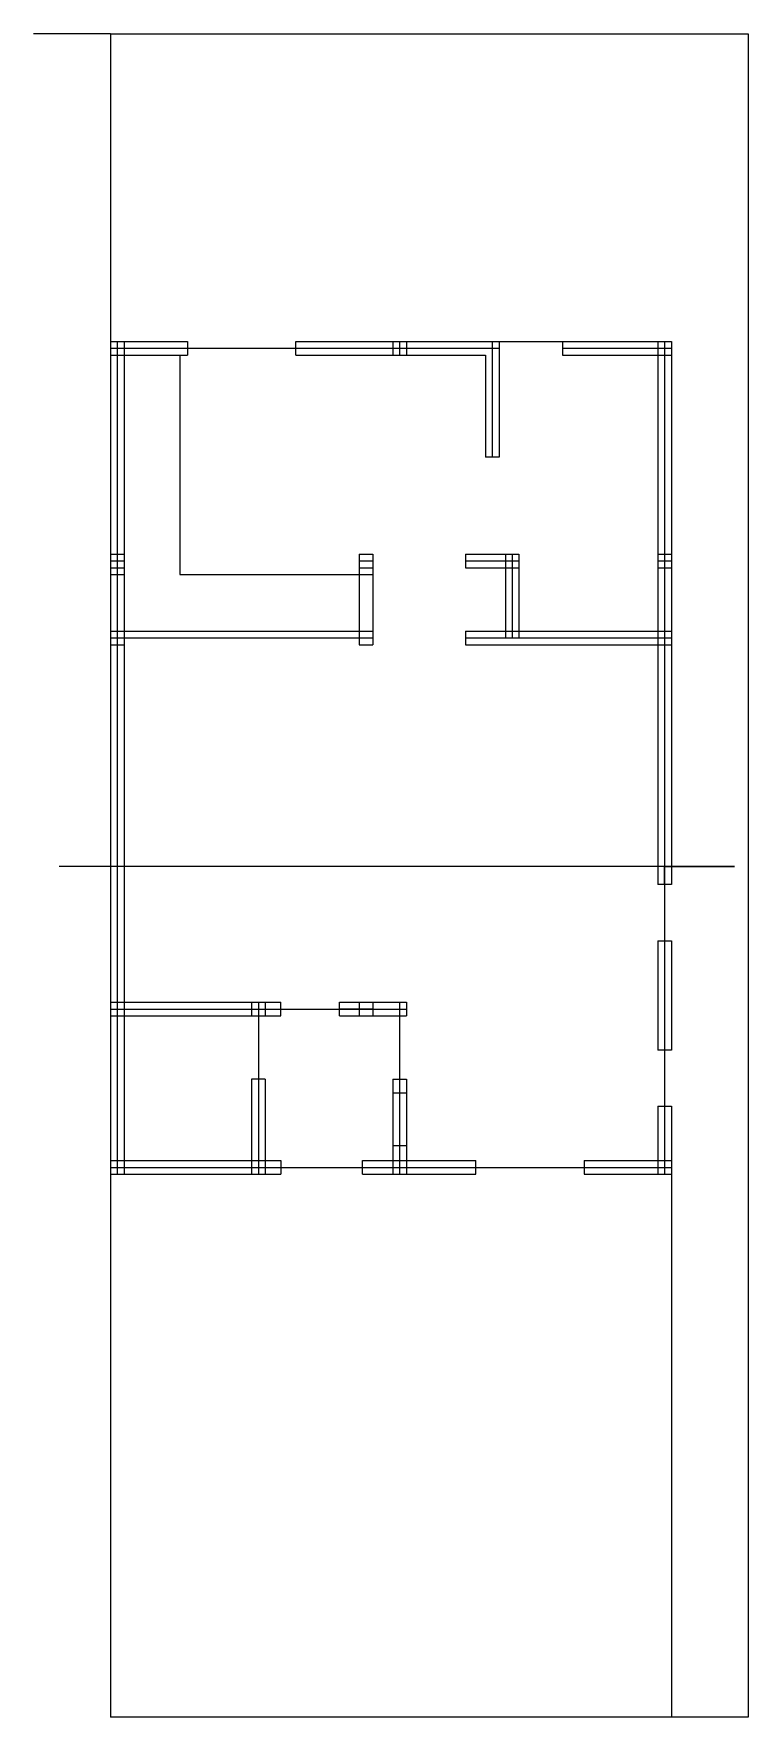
# Model space of a CAD drawing. Header units: metres. Extents: x 18.1 to 26, y 140.5 to 159.1.
import ezdxf

# ---------------------------------------------------------------- set-up
doc = ezdxf.new("R2010")
doc.units = ezdxf.units.M
doc.header["$MEASUREMENT"] = 0

msp = doc.modelspace()

# ---------------------------------------------------------------- linework, layer by layer
for p, q in [((18.982, 159.105), (18.132, 159.105)), ((18.982, 159.105), (18.982, 140.505)), ((18.982, 159.105), (26.032, 159.105)), ((26.032, 159.105), (26.032, 140.505)), ((18.982, 155.705), (19.832, 155.705)), ((19.057, 155.705), (19.057, 146.505)), ((19.132, 155.705), (19.132, 146.505)), ((19.132, 155.705), (19.832, 155.705)), ((19.832, 155.705), (19.832, 155.555)), ((21.032, 155.705), (25.182, 155.705)), ((21.032, 155.555), (21.032, 155.705)), ((22.102, 155.705), (22.102, 155.555)), ((22.177, 155.705), (22.177, 155.555)), ((22.252, 155.705), (22.252, 155.555)), ((23.202, 155.705), (23.202, 154.425)), ((23.277, 155.705), (23.277, 154.425)), ((23.977, 155.705), (23.977, 155.555)), ((25.032, 155.705), (25.032, 149.705)), ((25.107, 155.705), (25.107, 146.505)), ((25.182, 155.705), (25.182, 149.705)), ((18.982, 155.63), (23.277, 155.63)), ((18.982, 155.555), (19.832, 155.555)), ((19.75, 155.555), (19.75, 153.13)), ((21.032, 155.555), (23.127, 155.555)), ((23.127, 155.555), (23.127, 154.425)), ((23.977, 155.63), (25.182, 155.63)), ((23.977, 155.555), (25.182, 155.555)), ((23.277, 154.425), (23.127, 154.425)), ((18.982, 153.355), (19.132, 153.355)), ((18.982, 153.28), (19.132, 153.28)), ((21.732, 153.355), (21.732, 152.355)), ((21.732, 153.355), (21.882, 153.355)), ((21.732, 153.28), (21.882, 153.28)), ((21.882, 153.355), (21.882, 152.355)), ((22.907, 153.355), (23.497, 153.355)), ((22.907, 153.355), (22.907, 153.205)), ((22.907, 153.28), (23.497, 153.28)), ((23.347, 153.355), (23.347, 152.43)), ((23.422, 153.355), (23.422, 152.43)), ((23.497, 153.355), (23.497, 152.43)), ((25.032, 153.355), (25.182, 153.355)), ((25.032, 153.28), (25.182, 153.28)), ((18.982, 153.205), (19.132, 153.205)), ((18.982, 153.13), (19.132, 153.13)), ((19.75, 153.13), (21.882, 153.13)), ((21.732, 153.205), (21.882, 153.205)), ((22.907, 153.205), (23.497, 153.205)), ((25.032, 153.205), (25.182, 153.205)), ((18.982, 152.505), (21.882, 152.505)), ((18.982, 152.43), (21.882, 152.43)), ((18.982, 152.355), (19.132, 152.355)), ((21.732, 152.355), (21.882, 152.355)), ((22.907, 152.505), (25.182, 152.505)), ((22.907, 152.505), (22.907, 152.355)), ((22.907, 152.43), (25.182, 152.43)), ((22.907, 152.355), (25.182, 152.355)), ((25.878, 149.905), (18.414, 149.905)), ((25.107, 149.705), (25.107, 149.905)), ((25.107, 149.905), (25.878, 149.905)), ((25.182, 149.705), (25.032, 149.705)), ((25.032, 149.085), (25.182, 149.085)), ((25.032, 149.085), (25.032, 147.875)), ((25.182, 149.085), (25.182, 147.875)), ((18.982, 148.405), (20.866, 148.405)), ((18.982, 148.33), (22.252, 148.33)), ((18.982, 148.255), (20.866, 148.255)), ((20.542, 148.405), (20.542, 148.255)), ((20.617, 148.405), (20.617, 146.505)), ((20.617, 148.255), (20.617, 147.555)), ((20.617, 148.255), (20.617, 147.555)), ((20.692, 148.405), (20.692, 148.255)), ((20.866, 148.255), (20.866, 148.405)), ((21.512, 148.255), (21.512, 148.405)), ((21.512, 148.405), (22.252, 148.405)), ((21.882, 148.33), (21.512, 148.33)), ((21.512, 148.255), (22.252, 148.255)), ((21.732, 148.405), (21.732, 148.255)), ((21.882, 148.405), (21.882, 148.255)), ((22.177, 148.405), (22.177, 146.817)), ((22.252, 148.405), (22.252, 148.255)), ((25.182, 147.875), (25.032, 147.875)), ((20.692, 147.555), (20.542, 147.555)), ((20.542, 147.555), (20.542, 146.505)), ((20.692, 147.555), (20.692, 146.505)), ((22.102, 147.555), (22.252, 147.555)), ((22.102, 147.555), (22.102, 146.505)), ((22.102, 147.555), (22.102, 147.405)), ((22.252, 147.555), (22.252, 146.505)), ((22.102, 147.405), (22.252, 147.405)), ((25.032, 147.255), (25.182, 147.255)), ((25.032, 147.255), (25.032, 146.505)), ((25.182, 147.255), (25.182, 140.505)), ((22.252, 146.817), (22.102, 146.817)), ((22.177, 146.817), (22.177, 146.505)), ((18.982, 146.655), (20.866, 146.655)), ((18.982, 146.58), (25.182, 146.58)), ((20.866, 146.655), (20.866, 146.505)), ((21.766, 146.505), (21.766, 146.655)), ((21.766, 146.655), (23.019, 146.655)), ((23.019, 146.505), (23.019, 146.655)), ((24.219, 146.655), (24.219, 146.505)), ((24.219, 146.655), (25.182, 146.655)), ((18.982, 146.505), (20.866, 146.505)), ((21.766, 146.505), (23.019, 146.505)), ((24.219, 146.505), (25.182, 146.505)), ((26.032, 140.505), (18.982, 140.505))]:
    msp.add_line(p, q)

doc.saveas('drawing.dxf')
